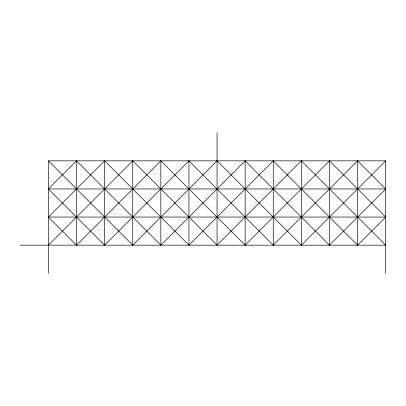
<?xml version="1.0" encoding="UTF-8"?>
<svg xmlns="http://www.w3.org/2000/svg" width="406" height="406" viewBox="0 0 406 406"><rect width="100%" height="100%" fill="white"/><g stroke="black" fill="none" stroke-linecap="round" stroke-linejoin="round"><path stroke-width="0.61" d="M48.405 188.947L76.516 160.837L160.837 245.163L245.163 160.837L329.484 245.163L385.7 188.947L357.595 160.837L273.268 245.163L188.947 160.837L104.621 245.163L48.405 188.947L385.7 188.947M48.405 217.053L104.621 160.837L188.947 245.163L273.268 160.837L357.595 245.163L385.7 217.053L329.484 160.837L245.163 245.163L160.837 160.837L76.516 245.163L48.405 217.053L385.7 217.053M48.405 245.163L132.732 160.837L217.053 245.163L301.379 160.837L385.7 245.163L20.3 245.163M48.405 273.268L48.405 160.837L132.732 245.163L217.053 160.837L301.379 245.163L385.7 160.837L385.7 273.268M48.405 160.837L385.7 160.837M357.595 160.837L357.595 245.163M329.484 160.837L329.484 245.163M301.379 160.837L301.379 245.163M273.268 160.837L273.268 245.163M245.163 160.837L245.163 245.163M217.053 132.732L217.053 245.163M188.947 160.837L188.947 245.163M160.837 160.837L160.837 245.163M132.732 160.837L132.732 245.163M104.621 160.837L104.621 245.163M76.516 160.837L76.516 245.163"/></g></svg>
